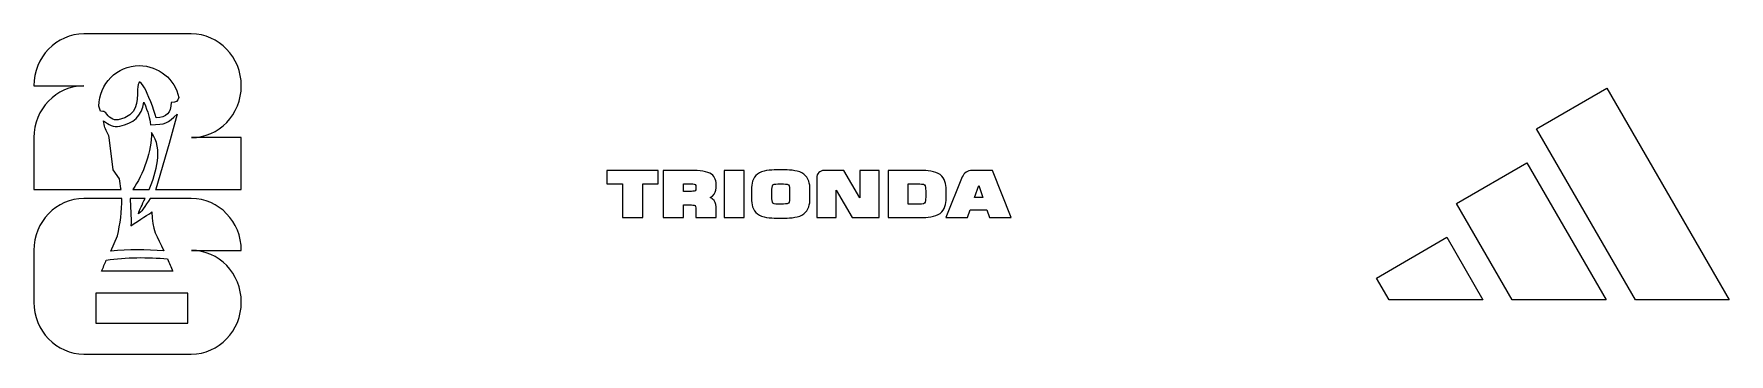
# Model space of a CAD drawing. Header units: millimetres. Extents: x -72 to 72, y -71 to 71.
# Drawn here: x -71.6 to 71.6, y 43.7 to 70.7 of the extents above.
import ezdxf

# ---------------------------------------------------------------- set-up
doc = ezdxf.new("R2010")
doc.units = ezdxf.units.MM
doc.header["$MEASUREMENT"] = 0
doc.layers.add('Layer 1', color=7, linetype='Continuous')

msp = doc.modelspace()

# ---------------------------------------------------------------- linework, layer by layer
at = {"layer": 'Layer 1', "color": 7, "lineweight": 20}
for points, knots in [([(-58.2914, 70.6769), (-55.96, 70.6769), (-54.0701, 68.7177), (-54.0701, 66.3009), (-54.0701, 66.3009), (-54.0701, 63.8875), (-55.9547, 61.9304), (-58.2816, 61.9249), (-58.2816, 61.9249), (-58.2816, 61.9249), (-54.0701, 61.9249), (-54.0701, 61.9249), (-54.0701, 61.9249), (-54.0701, 61.9249), (-54.0701, 57.5489), (-54.0701, 57.5489), (-54.0701, 57.5489), (-54.0701, 57.5489), (-61.3093, 57.5489), (-61.3093, 57.5489), (-61.3093, 57.5489), (-61.3093, 57.5489), (-61.2886, 57.5857), (-61.2886, 57.5857), (-61.2886, 57.5857), (-61.2886, 57.5857), (-60.1624, 61.42), (-60.1624, 61.42), (-60.1624, 61.42), (-60.1624, 61.42), (-59.487, 63.9118), (-59.487, 63.9118), (-59.487, 63.9118), (-60.323, 63.1363), (-60.4124, 63.0434), (-61.7473, 63.0035), (-61.7473, 63.0035), (-61.7789, 63.6094), (-61.9293, 64.0166), (-62.3008, 64.9181), (-62.3008, 64.9181), (-62.4604, 63.7423), (-63.2226, 63.1268), (-64.3222, 62.8842), (-64.3222, 62.8842), (-64.9102, 62.7544), (-65.2438, 63.025), (-65.6974, 63.3533), (-65.6974, 63.3533), (-65.6974, 63.3533), (-65.6081, 62.9046), (-65.6081, 62.9046), (-65.6081, 62.9046), (-65.5718, 62.5601), (-65.3045, 62.2761), (-65.215, 61.9432), (-65.215, 61.9432), (-65.215, 61.9432), (-64.8822, 59.2189), (-64.8822, 59.2189), (-64.8822, 59.2189), (-64.8822, 59.2189), (-64.3636, 58.4628), (-64.3636, 58.4628), (-64.3636, 58.4628), (-64.3147, 58.1947), (-64.2683, 57.9141), (-64.2307, 57.6361), (-64.2307, 57.6361), (-64.2307, 57.6361), (-64.2196, 57.5489), (-64.2196, 57.5489), (-64.2196, 57.5489), (-64.2196, 57.5489), (-71.5839, 57.5489), (-71.5839, 57.5489), (-71.5839, 57.5489), (-71.5839, 57.5489), (-71.5838, 61.9249), (-71.5838, 61.9249), (-71.5838, 61.9249), (-71.5838, 64.3383), (-69.6992, 66.2954), (-67.3723, 66.3009), (-67.3723, 66.3009), (-67.3723, 66.3009), (-71.5839, 66.3009), (-71.5839, 66.3009), (-71.5839, 66.3009), (-71.5839, 68.7177), (-69.6939, 70.6769), (-67.3625, 70.6769), (-67.3625, 70.6769), (-67.3625, 70.6769), (-58.2914, 70.6769), (-58.2914, 70.6769)], [0, 0, 0, 0, 0.04, 0.04, 0.04, 0.04, 0.08, 0.08, 0.08, 0.08, 0.12, 0.12, 0.12, 0.12, 0.16, 0.16, 0.16, 0.16, 0.2, 0.2, 0.2, 0.2, 0.24, 0.24, 0.24, 0.24, 0.28, 0.28, 0.28, 0.28, 0.32, 0.32, 0.32, 0.32, 0.36, 0.36, 0.36, 0.36, 0.4, 0.4, 0.4, 0.4, 0.44, 0.44, 0.44, 0.44, 0.48, 0.48, 0.48, 0.48, 0.52, 0.52, 0.52, 0.52, 0.56, 0.56, 0.56, 0.56, 0.6, 0.6, 0.6, 0.6, 0.64, 0.64, 0.64, 0.64, 0.68, 0.68, 0.68, 0.68, 0.72, 0.72, 0.72, 0.72, 0.76, 0.76, 0.76, 0.76, 0.8, 0.8, 0.8, 0.8, 0.84, 0.84, 0.84, 0.84, 0.88, 0.88, 0.88, 0.88, 0.92, 0.92, 0.92, 0.92, 1, 1, 1, 1]), ([(-59.3471, 65.3091), (-59.6784, 66.849), (-61.0456, 68.0032), (-62.6822, 68.0032), (-62.6822, 68.0032), (-64.5667, 68.0032), (-66.0943, 66.4733), (-66.0944, 64.586), (-66.0944, 64.586), (-66.0944, 64.586), (-65.9681, 64.1586), (-65.9681, 64.1586), (-65.9681, 64.1586), (-65.574, 64.1112), (-65.6386, 64.1566), (-65.5207, 64.0105), (-65.5207, 64.0105), (-65.2717, 63.702), (-64.8906, 63.3344), (-64.4557, 63.4303), (-64.4557, 63.4303), (-62.7291, 63.8112), (-62.8937, 64.896), (-62.8241, 65.9971), (-62.8241, 65.9971), (-62.7398, 66.6605), (-62.7435, 66.9007), (-62.2475, 66.1391), (-62.2475, 66.1391), (-61.9902, 65.6487), (-61.4285, 64.3237), (-61.2587, 63.584), (-61.2587, 63.584), (-60.391, 63.6525), (-60.0031, 63.9881), (-59.9891, 64.8778), (-59.9891, 64.8778), (-59.5229, 64.9231), (-59.48, 64.9663), (-59.3471, 65.3091)], [0, 0, 0, 0, 0.09090909, 0.09090909, 0.09090909, 0.09090909, 0.18181818, 0.18181818, 0.18181818, 0.18181818, 0.27272727, 0.27272727, 0.27272727, 0.27272727, 0.36363636, 0.36363636, 0.36363636, 0.36363636, 0.45454545, 0.45454545, 0.45454545, 0.45454545, 0.54545455, 0.54545455, 0.54545455, 0.54545455, 0.63636364, 0.63636364, 0.63636364, 0.63636364, 0.72727273, 0.72727273, 0.72727273, 0.72727273, 0.81818182, 0.81818182, 0.81818182, 0.81818182, 1, 1, 1, 1]), ([(71.5839, 48.2499), (71.5839, 48.2499), (61.2515, 66.0901), (61.2515, 66.0901), (61.2515, 66.0901), (61.2515, 66.0901), (55.3232, 62.6566), (55.3232, 62.6566), (55.3232, 62.6566), (55.3232, 62.6566), (63.6669, 48.2499), (63.6669, 48.2499), (63.6669, 48.2499), (63.6669, 48.2499), (71.5839, 48.2499), (71.5839, 48.2499)], [0, 0, 0, 0, 0.2, 0.2, 0.2, 0.2, 0.4, 0.4, 0.4, 0.4, 0.6, 0.6, 0.6, 0.6, 1, 1, 1, 1]), ([(-61.8595, 57.5489), (-61.8595, 57.5489), (-63.2265, 57.5489), (-63.2265, 57.5489), (-63.2265, 57.5489), (-62.3509, 58.7812), (-61.6408, 60.8622), (-61.6407, 62.3681), (-61.6407, 62.3681), (-60.6646, 60.9102), (-61.2213, 59.0471), (-61.8595, 57.5489)], [0, 0, 0, 0, 0.25, 0.25, 0.25, 0.25, 0.5, 0.5, 0.5, 0.5, 1, 1, 1, 1]), ([(-21.8792, 58.0277), (-21.8792, 58.0277), (-23.2043, 58.0277), (-23.2043, 58.0277), (-23.2043, 58.0277), (-23.2043, 58.0277), (-23.2043, 59.1569), (-23.2043, 59.1569), (-23.2043, 59.1569), (-23.2043, 59.1569), (-18.852, 59.1569), (-18.852, 59.1569), (-18.852, 59.1569), (-18.852, 59.1569), (-18.852, 58.0277), (-18.852, 58.0277), (-18.852, 58.0277), (-18.852, 58.0277), (-20.17, 58.0277), (-20.17, 58.0277), (-20.17, 58.0277), (-20.17, 58.0277), (-20.17, 55.1831), (-20.17, 55.1831), (-20.17, 55.1831), (-20.17, 55.1831), (-21.8792, 55.1831), (-21.8792, 55.1831), (-21.8792, 55.1831), (-21.8792, 55.1831), (-21.8792, 58.0277), (-21.8792, 58.0277)], [0, 0, 0, 0, 0.11111111, 0.11111111, 0.11111111, 0.11111111, 0.22222222, 0.22222222, 0.22222222, 0.22222222, 0.33333333, 0.33333333, 0.33333333, 0.33333333, 0.44444444, 0.44444444, 0.44444444, 0.44444444, 0.55555556, 0.55555556, 0.55555556, 0.55555556, 0.66666667, 0.66666667, 0.66666667, 0.66666667, 0.77777778, 0.77777778, 0.77777778, 0.77777778, 1, 1, 1, 1]), ([(-14.4773, 56.8697), (-14.3999, 56.8355), (-14.3274, 56.7946), (-14.2637, 56.7452), (-14.2637, 56.7452), (-14.0551, 56.5839), (-13.9643, 56.3559), (-13.9643, 56.0951), (-13.9643, 56.0951), (-13.9643, 56.0951), (-13.9643, 55.1831), (-13.9643, 55.1831), (-13.9643, 55.1831), (-13.9643, 55.1831), (-15.6878, 55.1831), (-15.6878, 55.1831), (-15.6878, 55.1831), (-15.6878, 55.1831), (-15.6878, 55.9986), (-15.6878, 55.9986), (-15.6878, 55.9986), (-15.6878, 56.0544), (-15.6944, 56.155), (-15.7465, 56.191), (-15.7465, 56.191), (-15.8235, 56.2441), (-16.0365, 56.2505), (-16.1262, 56.2505), (-16.1262, 56.2505), (-16.1262, 56.2505), (-16.7347, 56.2505), (-16.7347, 56.2505), (-16.7347, 56.2505), (-16.7347, 56.2505), (-16.7347, 55.1831), (-16.7347, 55.1831), (-16.7347, 55.1831), (-16.7347, 55.1831), (-18.4299, 55.1831), (-18.4299, 55.1831), (-18.4299, 55.1831), (-18.4299, 55.1831), (-18.4299, 59.1569), (-18.4299, 59.1569), (-18.4299, 59.1569), (-18.4299, 59.1569), (-16.1959, 59.1569), (-16.1959, 59.1569), (-16.1959, 59.1569), (-15.7143, 59.1569), (-14.9309, 59.1378), (-14.4934, 58.9178), (-14.4934, 58.9178), (-14.1247, 58.7323), (-13.9643, 58.4027), (-13.9643, 57.9974), (-13.9643, 57.9974), (-13.9643, 57.9974), (-13.9643, 57.7029), (-13.9643, 57.7029), (-13.9643, 57.7029), (-13.9643, 57.4251), (-14.0579, 57.1803), (-14.2734, 57.0009), (-14.2734, 57.0009), (-14.3358, 56.949), (-14.4045, 56.9057), (-14.4773, 56.8697)], [0, 0, 0, 0, 0.05555556, 0.05555556, 0.05555556, 0.05555556, 0.11111111, 0.11111111, 0.11111111, 0.11111111, 0.16666667, 0.16666667, 0.16666667, 0.16666667, 0.22222222, 0.22222222, 0.22222222, 0.22222222, 0.27777778, 0.27777778, 0.27777778, 0.27777778, 0.33333333, 0.33333333, 0.33333333, 0.33333333, 0.38888889, 0.38888889, 0.38888889, 0.38888889, 0.44444444, 0.44444444, 0.44444444, 0.44444444, 0.5, 0.5, 0.5, 0.5, 0.55555556, 0.55555556, 0.55555556, 0.55555556, 0.61111111, 0.61111111, 0.61111111, 0.61111111, 0.66666667, 0.66666667, 0.66666667, 0.66666667, 0.72222222, 0.72222222, 0.72222222, 0.72222222, 0.77777778, 0.77777778, 0.77777778, 0.77777778, 0.83333333, 0.83333333, 0.83333333, 0.83333333, 0.88888889, 0.88888889, 0.88888889, 0.88888889, 1, 1, 1, 1]), ([(-13.3012, 55.1831), (-13.3012, 55.1831), (-13.3012, 59.1569), (-13.3012, 59.1569), (-13.3012, 59.1569), (-13.3012, 59.1569), (-11.5918, 59.1569), (-11.5918, 59.1569), (-11.5918, 59.1569), (-11.5918, 59.1569), (-11.5918, 55.1831), (-11.5918, 55.1831), (-11.5918, 55.1831), (-11.5918, 55.1831), (-13.3012, 55.1831), (-13.3012, 55.1831)], [0, 0, 0, 0, 0.2, 0.2, 0.2, 0.2, 0.4, 0.4, 0.4, 0.4, 0.6, 0.6, 0.6, 0.6, 1, 1, 1, 1]), ([(-10.9843, 57.5501), (-10.9843, 58.0236), (-10.8824, 58.5386), (-10.4825, 58.84), (-10.4825, 58.84), (-10.0646, 59.1548), (-9.3601, 59.2022), (-8.8566, 59.2022), (-8.8566, 59.2022), (-8.8566, 59.2022), (-8.1787, 59.2022), (-8.1787, 59.2022), (-8.1787, 59.2022), (-7.6734, 59.2022), (-6.9661, 59.1543), (-6.5469, 58.8384), (-6.5469, 58.8384), (-6.1465, 58.5367), (-6.0439, 58.0243), (-6.0439, 57.5501), (-6.0439, 57.5501), (-6.0439, 57.5501), (-6.0439, 56.7899), (-6.0439, 56.7899), (-6.0439, 56.7899), (-6.0439, 56.3158), (-6.1465, 55.8033), (-6.5469, 55.5016), (-6.5469, 55.5016), (-6.9662, 55.1857), (-7.6733, 55.1378), (-8.1787, 55.1378), (-8.1787, 55.1378), (-8.1787, 55.1378), (-8.8566, 55.1378), (-8.8566, 55.1378), (-8.8566, 55.1378), (-9.3601, 55.1378), (-10.0647, 55.1851), (-10.4825, 55.5), (-10.4825, 55.5), (-10.8824, 55.8014), (-10.9843, 56.3164), (-10.9843, 56.7899), (-10.9843, 56.7899), (-10.9843, 56.7899), (-10.9843, 57.5501), (-10.9843, 57.5501)], [0, 0, 0, 0, 0.07692308, 0.07692308, 0.07692308, 0.07692308, 0.15384615, 0.15384615, 0.15384615, 0.15384615, 0.23076923, 0.23076923, 0.23076923, 0.23076923, 0.30769231, 0.30769231, 0.30769231, 0.30769231, 0.38461538, 0.38461538, 0.38461538, 0.38461538, 0.46153846, 0.46153846, 0.46153846, 0.46153846, 0.53846154, 0.53846154, 0.53846154, 0.53846154, 0.61538462, 0.61538462, 0.61538462, 0.61538462, 0.69230769, 0.69230769, 0.69230769, 0.69230769, 0.76923077, 0.76923077, 0.76923077, 0.76923077, 0.84615385, 0.84615385, 0.84615385, 0.84615385, 1, 1, 1, 1]), ([(-1.8168, 56.8564), (-1.8168, 56.8564), (-1.8168, 59.1569), (-1.8168, 59.1569), (-1.8168, 59.1569), (-1.8168, 59.1569), (-0.1854, 59.1569), (-0.1854, 59.1569), (-0.1854, 59.1569), (-0.1854, 59.1569), (-0.1854, 55.1831), (-0.1854, 55.1831), (-0.1854, 55.1831), (-0.1854, 55.1831), (-2.4869, 55.1831), (-2.4869, 55.1831), (-2.4869, 55.1831), (-2.4869, 55.1831), (-3.8415, 57.5036), (-3.8415, 57.5036), (-3.8415, 57.5036), (-3.8415, 57.5036), (-3.8415, 55.1831), (-3.8415, 55.1831), (-3.8415, 55.1831), (-3.8415, 55.1831), (-5.4729, 55.1831), (-5.4729, 55.1831), (-5.4729, 55.1831), (-5.4729, 55.1831), (-5.4729, 58.5299), (-5.4729, 58.5299), (-5.4729, 58.5299), (-5.4729, 58.8753), (-5.1912, 59.1569), (-4.8459, 59.1569), (-4.8459, 59.1569), (-4.8459, 59.1569), (-3.1718, 59.1569), (-3.1718, 59.1569), (-3.1718, 59.1569), (-3.1718, 59.1569), (-1.8168, 56.8564), (-1.8168, 56.8564)], [0, 0, 0, 0, 0.08333333, 0.08333333, 0.08333333, 0.08333333, 0.16666667, 0.16666667, 0.16666667, 0.16666667, 0.25, 0.25, 0.25, 0.25, 0.33333333, 0.33333333, 0.33333333, 0.33333333, 0.41666667, 0.41666667, 0.41666667, 0.41666667, 0.5, 0.5, 0.5, 0.5, 0.58333333, 0.58333333, 0.58333333, 0.58333333, 0.66666667, 0.66666667, 0.66666667, 0.66666667, 0.75, 0.75, 0.75, 0.75, 0.83333333, 0.83333333, 0.83333333, 0.83333333, 1, 1, 1, 1]), ([(0.5509, 55.1831), (0.5509, 55.1831), (0.5509, 59.1569), (0.5509, 59.1569), (0.5509, 59.1569), (0.5509, 59.1569), (3.3282, 59.1569), (3.3282, 59.1569), (3.3282, 59.1569), (3.8297, 59.1569), (4.5341, 59.1105), (4.9528, 58.8015), (4.9528, 58.8015), (5.3509, 58.5078), (5.4558, 58.0084), (5.4558, 57.54), (5.4558, 57.54), (5.4558, 57.54), (5.4558, 56.7999), (5.4558, 56.7999), (5.4558, 56.7999), (5.4558, 56.3316), (5.3509, 55.8321), (4.9528, 55.5385), (4.9528, 55.5385), (4.5341, 55.2295), (3.8297, 55.1831), (3.3282, 55.1831), (3.3282, 55.1831), (3.3282, 55.1831), (0.5509, 55.1831), (0.5509, 55.1831)], [0, 0, 0, 0, 0.11111111, 0.11111111, 0.11111111, 0.11111111, 0.22222222, 0.22222222, 0.22222222, 0.22222222, 0.33333333, 0.33333333, 0.33333333, 0.33333333, 0.44444444, 0.44444444, 0.44444444, 0.44444444, 0.55555556, 0.55555556, 0.55555556, 0.55555556, 0.66666667, 0.66666667, 0.66666667, 0.66666667, 0.77777778, 0.77777778, 0.77777778, 0.77777778, 1, 1, 1, 1]), ([(8.9007, 55.8225), (8.9007, 55.8225), (7.4963, 55.8225), (7.4963, 55.8225), (7.4963, 55.8225), (7.4963, 55.8225), (7.2613, 55.1831), (7.2613, 55.1831), (7.2613, 55.1831), (7.2613, 55.1831), (5.4386, 55.1831), (5.4386, 55.1831), (5.4386, 55.1831), (5.4386, 55.1831), (6.8243, 58.6083), (6.8243, 58.6083), (6.8243, 58.6083), (6.9612, 58.9469), (7.2729, 59.1569), (7.638, 59.1569), (7.638, 59.1569), (7.638, 59.1569), (9.3829, 59.1569), (9.3829, 59.1569), (9.3829, 59.1569), (9.3829, 59.1569), (10.9534, 55.1831), (10.9534, 55.1831), (10.9534, 55.1831), (10.9534, 55.1831), (9.1321, 55.1831), (9.1321, 55.1831), (9.1321, 55.1831), (9.1321, 55.1831), (8.9007, 55.8225), (8.9007, 55.8225)], [0, 0, 0, 0, 0.1, 0.1, 0.1, 0.1, 0.2, 0.2, 0.2, 0.2, 0.3, 0.3, 0.3, 0.3, 0.4, 0.4, 0.4, 0.4, 0.5, 0.5, 0.5, 0.5, 0.6, 0.6, 0.6, 0.6, 0.7, 0.7, 0.7, 0.7, 0.8, 0.8, 0.8, 0.8, 1, 1, 1, 1]), ([(61.1902, 48.2499), (61.1902, 48.2499), (54.4995, 59.8022), (54.4995, 59.8022), (54.4995, 59.8022), (54.4995, 59.8022), (48.5711, 56.3687), (48.5711, 56.3687), (48.5711, 56.3687), (48.5711, 56.3687), (53.2732, 48.2499), (53.2732, 48.2499), (53.2732, 48.2499), (53.2732, 48.2499), (61.1902, 48.2499), (61.1902, 48.2499)], [0, 0, 0, 0, 0.2, 0.2, 0.2, 0.2, 0.4, 0.4, 0.4, 0.4, 0.6, 0.6, 0.6, 0.6, 1, 1, 1, 1]), ([(-16.7347, 57.3897), (-16.7347, 57.3897), (-16.1191, 57.3897), (-16.1191, 57.3897), (-16.1191, 57.3897), (-16.0302, 57.3897), (-15.8144, 57.3957), (-15.7382, 57.4483), (-15.7382, 57.4483), (-15.6868, 57.4839), (-15.6807, 57.5814), (-15.6807, 57.6365), (-15.6807, 57.6365), (-15.6807, 57.6365), (-15.6807, 57.7767), (-15.6807, 57.7767), (-15.6807, 57.7767), (-15.6807, 57.8324), (-15.6874, 57.9324), (-15.7394, 57.9683), (-15.7394, 57.9683), (-15.8163, 58.0214), (-16.0294, 58.0277), (-16.1191, 58.0277), (-16.1191, 58.0277), (-16.1191, 58.0277), (-16.7347, 58.0277), (-16.7347, 58.0277), (-16.7347, 58.0277), (-16.7347, 58.0277), (-16.7347, 57.3897), (-16.7347, 57.3897)], [0, 0, 0, 0, 0.11111111, 0.11111111, 0.11111111, 0.11111111, 0.22222222, 0.22222222, 0.22222222, 0.22222222, 0.33333333, 0.33333333, 0.33333333, 0.33333333, 0.44444444, 0.44444444, 0.44444444, 0.44444444, 0.55555556, 0.55555556, 0.55555556, 0.55555556, 0.66666667, 0.66666667, 0.66666667, 0.66666667, 0.77777778, 0.77777778, 0.77777778, 0.77777778, 1, 1, 1, 1]), ([(-9.2608, 57.4688), (-9.2608, 57.4688), (-9.2608, 56.8663), (-9.2608, 56.8663), (-9.2608, 56.8663), (-9.2608, 56.7733), (-9.2517, 56.4642), (-9.1702, 56.3983), (-9.1702, 56.3983), (-9.0734, 56.3201), (-8.7629, 56.3122), (-8.6452, 56.3122), (-8.6452, 56.3122), (-8.6452, 56.3122), (-8.3889, 56.3122), (-8.3889, 56.3122), (-8.3889, 56.3122), (-8.2677, 56.3122), (-7.9612, 56.3205), (-7.8614, 56.401), (-7.8614, 56.401), (-7.7767, 56.4692), (-7.7675, 56.77), (-7.7675, 56.8663), (-7.7675, 56.8663), (-7.7675, 56.8663), (-7.7675, 57.4688), (-7.7675, 57.4688), (-7.7675, 57.4688), (-7.7675, 57.5671), (-7.7765, 57.8688), (-7.8623, 57.939), (-7.8623, 57.939), (-7.9609, 58.0197), (-8.2686, 58.0277), (-8.3889, 58.0277), (-8.3889, 58.0277), (-8.3889, 58.0277), (-8.6452, 58.0277), (-8.6452, 58.0277), (-8.6452, 58.0277), (-8.7647, 58.0277), (-9.0691, 58.0197), (-9.1672, 57.9396), (-9.1672, 57.9396), (-9.2514, 57.871), (-9.2608, 57.5651), (-9.2608, 57.4688)], [0, 0, 0, 0, 0.07692308, 0.07692308, 0.07692308, 0.07692308, 0.15384615, 0.15384615, 0.15384615, 0.15384615, 0.23076923, 0.23076923, 0.23076923, 0.23076923, 0.30769231, 0.30769231, 0.30769231, 0.30769231, 0.38461538, 0.38461538, 0.38461538, 0.38461538, 0.46153846, 0.46153846, 0.46153846, 0.46153846, 0.53846154, 0.53846154, 0.53846154, 0.53846154, 0.61538462, 0.61538462, 0.61538462, 0.61538462, 0.69230769, 0.69230769, 0.69230769, 0.69230769, 0.76923077, 0.76923077, 0.76923077, 0.76923077, 0.84615385, 0.84615385, 0.84615385, 0.84615385, 1, 1, 1, 1]), ([(2.2461, 56.3122), (2.2461, 56.3122), (3.1167, 56.3122), (3.1167, 56.3122), (3.1167, 56.3122), (3.2345, 56.3122), (3.545, 56.3201), (3.6418, 56.3983), (3.6418, 56.3983), (3.7233, 56.4641), (3.7323, 56.7735), (3.7323, 56.8663), (3.7323, 56.8663), (3.7323, 56.8663), (3.7323, 57.4688), (3.7323, 57.4688), (3.7323, 57.4688), (3.7323, 57.5642), (3.7235, 57.8717), (3.64, 57.9396), (3.64, 57.9396), (3.542, 58.0196), (3.2362, 58.0277), (3.1167, 58.0277), (3.1167, 58.0277), (3.1167, 58.0277), (2.2461, 58.0277), (2.2461, 58.0277), (2.2461, 58.0277), (2.2461, 58.0277), (2.2461, 56.3122), (2.2461, 56.3122)], [0, 0, 0, 0, 0.11111111, 0.11111111, 0.11111111, 0.11111111, 0.22222222, 0.22222222, 0.22222222, 0.22222222, 0.33333333, 0.33333333, 0.33333333, 0.33333333, 0.44444444, 0.44444444, 0.44444444, 0.44444444, 0.55555556, 0.55555556, 0.55555556, 0.55555556, 0.66666667, 0.66666667, 0.66666667, 0.66666667, 0.77777778, 0.77777778, 0.77777778, 0.77777778, 1, 1, 1, 1]), ([(7.86, 56.8812), (7.86, 56.8812), (8.5491, 56.8812), (8.5491, 56.8812), (8.5491, 56.8812), (8.5491, 56.8812), (8.2096, 57.8878), (8.2096, 57.8878), (8.2096, 57.8878), (8.2096, 57.8878), (7.86, 56.8812), (7.86, 56.8812)], [0, 0, 0, 0, 0.25, 0.25, 0.25, 0.25, 0.5, 0.5, 0.5, 0.5, 1, 1, 1, 1]), ([(-67.3625, 56.7911), (-67.3625, 56.7911), (-64.1668, 56.7911), (-64.1668, 56.7911), (-64.1668, 56.7911), (-64.1432, 55.7486), (-64.3001, 54.6188), (-64.5322, 53.6364), (-64.5322, 53.6364), (-64.5322, 53.6364), (-65.0889, 52.3597), (-65.0889, 52.3597), (-65.0889, 52.3597), (-63.5874, 52.4922), (-62.097, 52.4933), (-60.6164, 52.3708), (-60.6164, 52.3708), (-61.1684, 53.5925), (-61.6446, 54.1496), (-61.6113, 55.6536), (-61.6113, 55.6536), (-61.6113, 55.6536), (-61.6113, 55.6535), (-61.6113, 55.6535), (-61.6113, 55.6535), (-61.8351, 55.5035), (-62.6315, 54.9992), (-63.3913, 54.4768), (-63.3913, 54.4768), (-63.3578, 55.2193), (-63.4212, 56.2333), (-63.4639, 56.7911), (-63.4639, 56.7911), (-63.4639, 56.7911), (-62.1983, 56.7911), (-62.1983, 56.7911), (-62.1983, 56.7911), (-62.4383, 56.2716), (-62.6523, 55.8268), (-62.7563, 55.5012), (-62.7563, 55.5012), (-62.5935, 55.5463), (-62.1603, 56.1548), (-61.7611, 56.7911), (-61.7611, 56.7911), (-61.7611, 56.7911), (-58.2914, 56.7911), (-58.2914, 56.7911), (-58.2914, 56.7911), (-55.96, 56.7911), (-54.0701, 54.8319), (-54.0701, 52.4151), (-54.0701, 52.4151), (-54.0701, 52.4151), (-58.2816, 52.4151), (-58.2816, 52.4151), (-58.2816, 52.4151), (-55.9548, 52.4096), (-54.0701, 50.4525), (-54.0701, 48.0391), (-54.0701, 48.0391), (-54.0701, 45.6223), (-55.96, 43.6631), (-58.2914, 43.6631), (-58.2914, 43.6631), (-58.2914, 43.6631), (-67.3625, 43.6631), (-67.3625, 43.6631), (-67.3625, 43.6631), (-69.6939, 43.6631), (-71.5838, 45.6223), (-71.5839, 48.0391), (-71.5839, 48.0391), (-71.5839, 48.0391), (-71.5838, 52.4151), (-71.5838, 52.4151), (-71.5838, 52.4151), (-71.5838, 54.8319), (-69.6939, 56.7911), (-67.3625, 56.7911)], [0, 0, 0, 0, 0.04761905, 0.04761905, 0.04761905, 0.04761905, 0.0952381, 0.0952381, 0.0952381, 0.0952381, 0.14285714, 0.14285714, 0.14285714, 0.14285714, 0.19047619, 0.19047619, 0.19047619, 0.19047619, 0.23809524, 0.23809524, 0.23809524, 0.23809524, 0.28571429, 0.28571429, 0.28571429, 0.28571429, 0.33333333, 0.33333333, 0.33333333, 0.33333333, 0.38095238, 0.38095238, 0.38095238, 0.38095238, 0.42857143, 0.42857143, 0.42857143, 0.42857143, 0.47619048, 0.47619048, 0.47619048, 0.47619048, 0.52380952, 0.52380952, 0.52380952, 0.52380952, 0.57142857, 0.57142857, 0.57142857, 0.57142857, 0.61904762, 0.61904762, 0.61904762, 0.61904762, 0.66666667, 0.66666667, 0.66666667, 0.66666667, 0.71428571, 0.71428571, 0.71428571, 0.71428571, 0.76190476, 0.76190476, 0.76190476, 0.76190476, 0.80952381, 0.80952381, 0.80952381, 0.80952381, 0.85714286, 0.85714286, 0.85714286, 0.85714286, 0.9047619, 0.9047619, 0.9047619, 0.9047619, 1, 1, 1, 1]), ([(50.7965, 48.2499), (50.7965, 48.2499), (47.7475, 53.5143), (47.7475, 53.5143), (47.7475, 53.5143), (47.7475, 53.5143), (41.8192, 50.0808), (41.8192, 50.0808), (41.8192, 50.0808), (41.8192, 50.0808), (42.8796, 48.2499), (42.8796, 48.2499), (42.8796, 48.2499), (42.8796, 48.2499), (50.7965, 48.2499), (50.7965, 48.2499)], [0, 0, 0, 0, 0.2, 0.2, 0.2, 0.2, 0.4, 0.4, 0.4, 0.4, 0.6, 0.6, 0.6, 0.6, 1, 1, 1, 1]), ([(-60.3092, 51.6869), (-61.941, 51.8629), (-63.8142, 51.8326), (-65.4674, 51.5874), (-65.4674, 51.5874), (-65.6071, 51.2807), (-65.7365, 50.9665), (-65.8652, 50.6533), (-65.8652, 50.6533), (-65.8652, 50.6533), (-59.8521, 50.6532), (-59.8521, 50.6532), (-59.8521, 50.6532), (-60.0033, 50.9984), (-60.1557, 51.3428), (-60.3092, 51.6869)], [0, 0, 0, 0, 0.2, 0.2, 0.2, 0.2, 0.4, 0.4, 0.4, 0.4, 0.6, 0.6, 0.6, 0.6, 1, 1, 1, 1]), ([(-66.3503, 48.8068), (-66.3503, 48.8068), (-58.5824, 48.8067), (-58.5824, 48.8067), (-58.5824, 48.8067), (-58.5824, 48.8067), (-58.5824, 46.2656), (-58.5824, 46.2656), (-58.5824, 46.2656), (-58.5824, 46.2656), (-66.3503, 46.2657), (-66.3503, 46.2657), (-66.3503, 46.2657), (-66.3503, 46.2657), (-66.3503, 48.8068), (-66.3503, 48.8068)], [0, 0, 0, 0, 0.2, 0.2, 0.2, 0.2, 0.4, 0.4, 0.4, 0.4, 0.6, 0.6, 0.6, 0.6, 1, 1, 1, 1])]:
    msp.add_open_spline(points, degree=3, knots=knots, dxfattribs=at)

doc.saveas('drawing.dxf')
